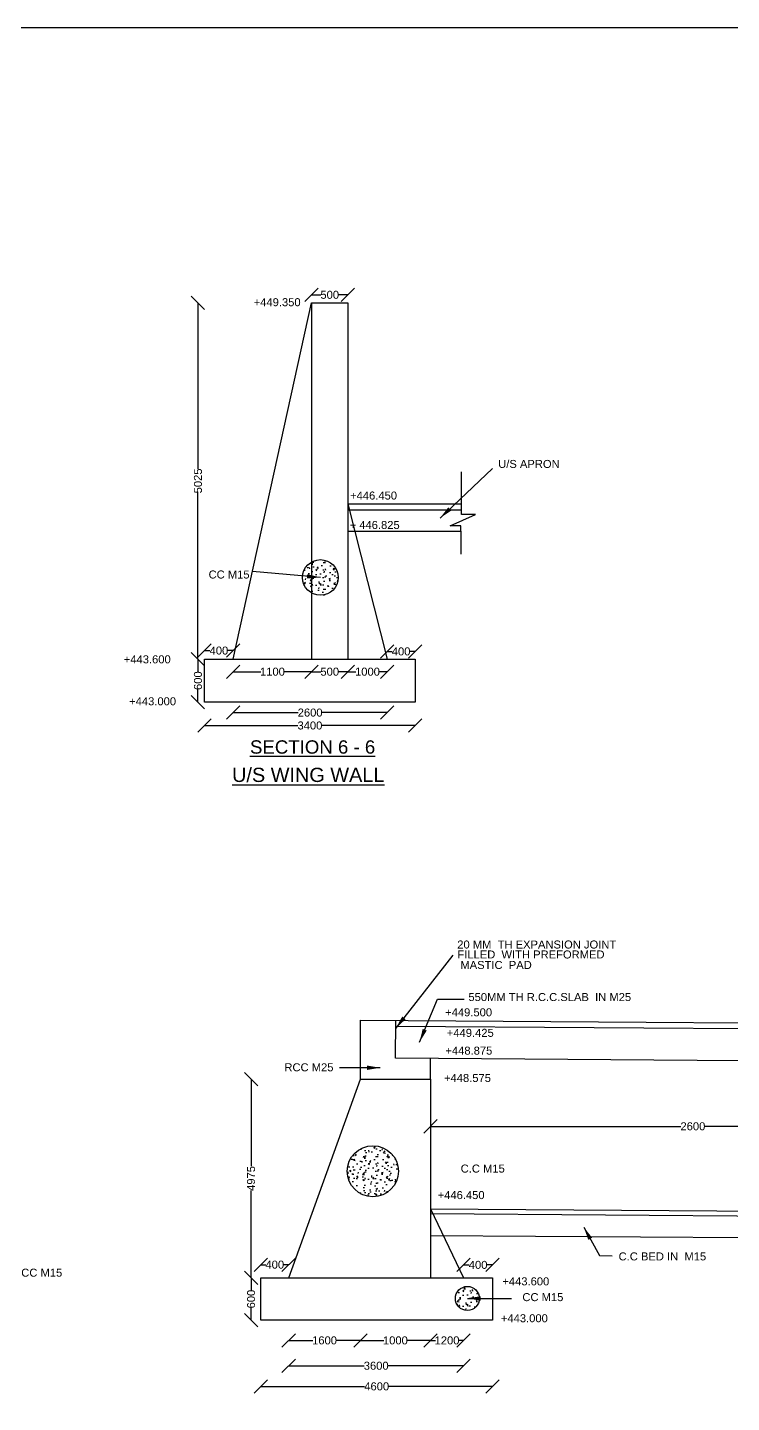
# Model space of a CAD drawing. Header units: millimetres. Extents: x 5763158 to 5770692, y 20980688 to 20986539.
# Drawn here: x 5767512 to 5769096, y 20983446 to 20986539 of the extents above; entities that cross this region are included whole.
import ezdxf

# ---------------------------------------------------------------- set-up
doc = ezdxf.new("R2010")
doc.units = ezdxf.units.MM
doc.header["$MEASUREMENT"] = 0
for name, color, linetype in [('DIMENSIONS', 7, 'Continuous'), ('DRAWING', 7, 'Continuous'), ('TEXT', 7, 'Continuous')]:
    doc.layers.add(name, color=color, linetype=linetype)
doc.styles.get("Standard").update_dxf_attribs({"font": 'arial.ttf', "height": 18})
doc.dimstyles.get("Standard").update_dxf_attribs({"dimtxt": 18, "dimasz": 30, "dimexe": 0.18, "dimexo": 0.0625, "dimgap": 0.09, "dimtad": 0, "dimdec": 0, "dimzin": 0, "dimdsep": 46, "dimtxsty": 'Standard', "dimblk": 'OBLIQUE', "dimcen": 0.09, "dimse1": 1, "dimse2": 1, "dimadec": 0, "dimazin": 0, "dimtfac": 1, "dimtdec": 0, "dimtofl": 0, "dimtmove": 0, "dimatfit": 3, "dimfxl": 1, "dimtolj": 1, "dimtzin": 0, "dimarcsym": 0})

# ---------------------------------------------------------------- blocks, each defined once
blk = doc.blocks.new('_Oblique')
at = {"color": 0, "linetype": 'ByBlock', "lineweight": -2}
blk.add_line((-0.5, -0.5), (0.5, 0.5), dxfattribs=at)
blk = doc.blocks.new('*D35')
at = {"layer": 'Defpoints', "color": 0, "transparency": 16777216}
for p in [(5768233.2, 20985937.6), (5768151.7, 20985919.6), (5768233.2, 20985919.6)]:
    blk.add_point(p, dxfattribs=at)
at = {"layer": 'DIMENSIONS', "color": 0, "lineweight": -2, "transparency": 16777216}
for p, q in [((5768151.7, 20985937.6), (5768172.5, 20985937.6)), ((5768233.2, 20985937.6), (5768212.4, 20985937.6))]:
    blk.add_line(p, q, dxfattribs=at)
at = {"layer": 'DIMENSIONS', "color": 0, "lineweight": -2, "transparency": 16777216, "xscale": 30, "yscale": 30, "zscale": 30, "rotation": 180}
blk.add_blockref('_Oblique', (5768151.7, 20985937.6), dxfattribs=at)
at = {"layer": 'DIMENSIONS', "color": 0, "lineweight": -2, "transparency": 16777216, "xscale": 30, "yscale": 30, "zscale": 30}
blk.add_blockref('_Oblique', (5768233.2, 20985937.6), dxfattribs=at)
at = {"layer": 'DIMENSIONS', "color": 0, "transparency": 16777216, "insert": (5768192.4, 20985937.6), "char_height": 18, "attachment_point": 5}
blk.add_mtext('\\A1;500', dxfattribs=at)
blk = doc.blocks.new('*D36')
at = {"layer": 'Defpoints', "color": 0, "transparency": 16777216}
for p in [(5767911, 20985118.4), (5767975.3, 20985137.3), (5767975.3, 20985118.4)]:
    blk.add_point(p, dxfattribs=at)
at = {"layer": 'DIMENSIONS', "color": 0, "lineweight": -2, "transparency": 16777216}
for p, q in [((5767911, 20985137.3), (5767922.8, 20985137.3)), ((5767975.3, 20985137.3), (5767963.4, 20985137.3))]:
    blk.add_line(p, q, dxfattribs=at)
at = {"layer": 'DIMENSIONS', "color": 0, "lineweight": -2, "transparency": 16777216, "xscale": 30, "yscale": 30, "zscale": 30, "rotation": 180}
blk.add_blockref('_Oblique', (5767911, 20985137.3), dxfattribs=at)
at = {"layer": 'DIMENSIONS', "color": 0, "lineweight": -2, "transparency": 16777216, "xscale": 30, "yscale": 30, "zscale": 30}
blk.add_blockref('_Oblique', (5767975.3, 20985137.3), dxfattribs=at)
at = {"layer": 'DIMENSIONS', "color": 0, "transparency": 16777216, "insert": (5767943.1, 20985137.3), "char_height": 18, "attachment_point": 5}
blk.add_mtext('\\A1;400', dxfattribs=at)
blk = doc.blocks.new('*D37')
at = {"layer": 'Defpoints', "color": 0, "transparency": 16777216}
for p in [(5768151.7, 20985919.6), (5767896, 20985118.4), (5768147.8, 20985118.4)]:
    blk.add_point(p, dxfattribs=at)
at = {"layer": 'DIMENSIONS', "color": 0, "lineweight": -2, "transparency": 16777216}
for p, q in [((5767896, 20985919.6), (5767896, 20985546)), ((5767896, 20985118.4), (5767896, 20985491.9))]:
    blk.add_line(p, q, dxfattribs=at)
at = {"layer": 'DIMENSIONS', "color": 0, "lineweight": -2, "transparency": 16777216, "xscale": 30, "yscale": 30, "zscale": 30}
for p, rotation in [((5767896, 20985919.6), 90), ((5767896, 20985118.4), 270)]:
    blk.add_blockref('_Oblique', p, dxfattribs=dict(at, rotation=rotation))
at = {"layer": 'DIMENSIONS', "color": 0, "transparency": 16777216, "insert": (5767896, 20985519), "char_height": 18, "attachment_point": 5, "rotation": 90}
blk.add_mtext('\\A1;5025', dxfattribs=at)
blk = doc.blocks.new('*D38')
at = {"layer": 'Defpoints', "color": 0, "transparency": 16777216}
for p in [(5767896, 20985118.4), (5767896, 20985021), (5767911, 20985021)]:
    blk.add_point(p, dxfattribs=at)
at = {"layer": 'DIMENSIONS', "color": 0, "lineweight": -2, "transparency": 16777216}
for p, q in [((5767896, 20985118.4), (5767896, 20985089.7)), ((5767896, 20985021), (5767896, 20985049.7))]:
    blk.add_line(p, q, dxfattribs=at)
at = {"layer": 'DIMENSIONS', "color": 0, "lineweight": -2, "transparency": 16777216, "xscale": 30, "yscale": 30, "zscale": 30}
for p, rotation in [((5767896, 20985118.4), 90), ((5767896, 20985021), 270)]:
    blk.add_blockref('_Oblique', p, dxfattribs=dict(at, rotation=rotation))
at = {"layer": 'DIMENSIONS', "color": 0, "transparency": 16777216, "insert": (5767896, 20985069.7), "char_height": 18, "attachment_point": 5, "rotation": 90}
blk.add_mtext('\\A1;600', dxfattribs=at)
blk = doc.blocks.new('*D39')
at = {"layer": 'Defpoints', "color": 0, "transparency": 16777216}
for p in [(5767975.3, 20985118.4), (5768151.7, 20985118.4), (5768151.7, 20985089.8)]:
    blk.add_point(p, dxfattribs=at)
at = {"layer": 'DIMENSIONS', "color": 0, "lineweight": -2, "transparency": 16777216}
for p, q in [((5767975.3, 20985089.8), (5768037.4, 20985089.8)), ((5768151.7, 20985089.8), (5768089.6, 20985089.8))]:
    blk.add_line(p, q, dxfattribs=at)
at = {"layer": 'DIMENSIONS', "color": 0, "lineweight": -2, "transparency": 16777216, "xscale": 30, "yscale": 30, "zscale": 30, "rotation": 180}
blk.add_blockref('_Oblique', (5767975.3, 20985089.8), dxfattribs=at)
at = {"layer": 'DIMENSIONS', "color": 0, "lineweight": -2, "transparency": 16777216, "xscale": 30, "yscale": 30, "zscale": 30}
blk.add_blockref('_Oblique', (5768151.7, 20985089.8), dxfattribs=at)
at = {"layer": 'DIMENSIONS', "color": 0, "transparency": 16777216, "insert": (5768063.5, 20985089.8), "char_height": 18, "attachment_point": 5}
blk.add_mtext('\\A1;1100', dxfattribs=at)
blk = doc.blocks.new('*D40')
at = {"layer": 'Defpoints', "color": 0, "transparency": 16777216}
for p in [(5768151.7, 20985118.4), (5768233.2, 20985118.4), (5768233.2, 20985089.8)]:
    blk.add_point(p, dxfattribs=at)
at = {"layer": 'DIMENSIONS', "color": 0, "lineweight": -2, "transparency": 16777216}
for p, q in [((5768151.7, 20985089.8), (5768172.5, 20985089.8)), ((5768233.2, 20985089.8), (5768212.4, 20985089.8))]:
    blk.add_line(p, q, dxfattribs=at)
at = {"layer": 'DIMENSIONS', "color": 0, "lineweight": -2, "transparency": 16777216, "xscale": 30, "yscale": 30, "zscale": 30, "rotation": 180}
blk.add_blockref('_Oblique', (5768151.7, 20985089.8), dxfattribs=at)
at = {"layer": 'DIMENSIONS', "color": 0, "lineweight": -2, "transparency": 16777216, "xscale": 30, "yscale": 30, "zscale": 30}
blk.add_blockref('_Oblique', (5768233.2, 20985089.8), dxfattribs=at)
at = {"layer": 'DIMENSIONS', "color": 0, "transparency": 16777216, "insert": (5768192.4, 20985089.8), "char_height": 18, "attachment_point": 5}
blk.add_mtext('\\A1;500', dxfattribs=at)
blk = doc.blocks.new('*D41')
at = {"layer": 'Defpoints', "color": 0, "transparency": 16777216}
for p in [(5768233.2, 20985118.4), (5768321.4, 20985118.4), (5768321.4, 20985089.8)]:
    blk.add_point(p, dxfattribs=at)
at = {"layer": 'DIMENSIONS', "color": 0, "lineweight": -2, "transparency": 16777216}
for p, q in [((5768233.2, 20985089.8), (5768251.2, 20985089.8)), ((5768321.4, 20985089.8), (5768303.4, 20985089.8))]:
    blk.add_line(p, q, dxfattribs=at)
at = {"layer": 'DIMENSIONS', "color": 0, "lineweight": -2, "transparency": 16777216, "xscale": 30, "yscale": 30, "zscale": 30, "rotation": 180}
blk.add_blockref('_Oblique', (5768233.2, 20985089.8), dxfattribs=at)
at = {"layer": 'DIMENSIONS', "color": 0, "lineweight": -2, "transparency": 16777216, "xscale": 30, "yscale": 30, "zscale": 30}
blk.add_blockref('_Oblique', (5768321.4, 20985089.8), dxfattribs=at)
at = {"layer": 'DIMENSIONS', "color": 0, "transparency": 16777216, "insert": (5768277.3, 20985089.8), "char_height": 18, "attachment_point": 5}
blk.add_mtext('\\A1;1000', dxfattribs=at)
blk = doc.blocks.new('*D42')
at = {"layer": 'Defpoints', "color": 0, "transparency": 16777216}
for p in [(5768321.4, 20985118.4), (5768384.5, 20985135.4), (5768384.5, 20985118.4)]:
    blk.add_point(p, dxfattribs=at)
at = {"layer": 'DIMENSIONS', "color": 0, "lineweight": -2, "transparency": 16777216}
for p, q in [((5768321.4, 20985135.4), (5768332.7, 20985135.4)), ((5768384.5, 20985135.4), (5768373.3, 20985135.4))]:
    blk.add_line(p, q, dxfattribs=at)
at = {"layer": 'DIMENSIONS', "color": 0, "lineweight": -2, "transparency": 16777216, "xscale": 30, "yscale": 30, "zscale": 30, "rotation": 180}
blk.add_blockref('_Oblique', (5768321.4, 20985135.4), dxfattribs=at)
at = {"layer": 'DIMENSIONS', "color": 0, "lineweight": -2, "transparency": 16777216, "xscale": 30, "yscale": 30, "zscale": 30}
blk.add_blockref('_Oblique', (5768384.5, 20985135.4), dxfattribs=at)
at = {"layer": 'DIMENSIONS', "color": 0, "transparency": 16777216, "insert": (5768353, 20985135.4), "char_height": 18, "attachment_point": 5}
blk.add_mtext('\\A1;400', dxfattribs=at)
blk = doc.blocks.new('*D43')
at = {"layer": 'Defpoints', "color": 0, "transparency": 16777216}
for p in [(5767975.3, 20985118.4), (5768321.4, 20985118.4), (5768321.4, 20984997.8)]:
    blk.add_point(p, dxfattribs=at)
at = {"layer": 'DIMENSIONS', "color": 0, "lineweight": -2, "transparency": 16777216}
for p, q in [((5767975.3, 20984997.8), (5768121.3, 20984997.8)), ((5768321.4, 20984997.8), (5768175.4, 20984997.8))]:
    blk.add_line(p, q, dxfattribs=at)
at = {"layer": 'DIMENSIONS', "color": 0, "lineweight": -2, "transparency": 16777216, "xscale": 30, "yscale": 30, "zscale": 30, "rotation": 180}
blk.add_blockref('_Oblique', (5767975.3, 20984997.8), dxfattribs=at)
at = {"layer": 'DIMENSIONS', "color": 0, "lineweight": -2, "transparency": 16777216, "xscale": 30, "yscale": 30, "zscale": 30}
blk.add_blockref('_Oblique', (5768321.4, 20984997.8), dxfattribs=at)
at = {"layer": 'DIMENSIONS', "color": 0, "transparency": 16777216, "insert": (5768148.3, 20984997.8), "char_height": 18, "attachment_point": 5}
blk.add_mtext('\\A1;2600', dxfattribs=at)
blk = doc.blocks.new('*D44')
at = {"layer": 'Defpoints', "color": 0, "transparency": 16777216}
for p in [(5767911, 20985021), (5768384.5, 20985021), (5768384.5, 20984968.8)]:
    blk.add_point(p, dxfattribs=at)
at = {"layer": 'DIMENSIONS', "color": 0, "lineweight": -2, "transparency": 16777216}
for p, q in [((5767911, 20984968.8), (5768120.8, 20984968.8)), ((5768384.5, 20984968.8), (5768174.7, 20984968.8))]:
    blk.add_line(p, q, dxfattribs=at)
at = {"layer": 'DIMENSIONS', "color": 0, "lineweight": -2, "transparency": 16777216, "xscale": 30, "yscale": 30, "zscale": 30, "rotation": 180}
blk.add_blockref('_Oblique', (5767911, 20984968.8), dxfattribs=at)
at = {"layer": 'DIMENSIONS', "color": 0, "lineweight": -2, "transparency": 16777216, "xscale": 30, "yscale": 30, "zscale": 30}
blk.add_blockref('_Oblique', (5768384.5, 20984968.8), dxfattribs=at)
at = {"layer": 'DIMENSIONS', "color": 0, "transparency": 16777216, "insert": (5768147.8, 20984968.8), "char_height": 18, "attachment_point": 5}
blk.add_mtext('\\A1;3400', dxfattribs=at)
blk = doc.blocks.new('*D75')
at = {"layer": 'Defpoints', "color": 0, "transparency": 16777216}
for p in [(5768261.3, 20984173.4), (5768015.5, 20983726.3), (5768261.3, 20983726.3)]:
    blk.add_point(p, dxfattribs=at)
at = {"layer": 'DIMENSIONS', "color": 0, "lineweight": -2, "transparency": 16777216}
for p, q in [((5768015.5, 20984173.4), (5768015.5, 20983977.3)), ((5768015.5, 20983726.3), (5768015.5, 20983922.5))]:
    blk.add_line(p, q, dxfattribs=at)
at = {"layer": 'DIMENSIONS', "color": 0, "lineweight": -2, "transparency": 16777216, "xscale": 30, "yscale": 30, "zscale": 30}
for p, rotation in [((5768015.5, 20984173.4), 90), ((5768015.5, 20983726.3), 270)]:
    blk.add_blockref('_Oblique', p, dxfattribs=dict(at, rotation=rotation))
at = {"layer": 'DIMENSIONS', "color": 0, "transparency": 16777216, "insert": (5768015.5, 20983949.9), "char_height": 18, "attachment_point": 5, "rotation": 90}
blk.add_mtext('\\A1;4975', dxfattribs=at)
blk = doc.blocks.new('*D76')
at = {"layer": 'Defpoints', "color": 0, "transparency": 16777216}
for p in [(5768037.5, 20983726.3), (5768100, 20983756), (5768100, 20983726.3)]:
    blk.add_point(p, dxfattribs=at)
at = {"layer": 'DIMENSIONS', "color": 0, "lineweight": -2, "transparency": 16777216}
for p, q in [((5768037.5, 20983756), (5768048.5, 20983756)), ((5768100, 20983756), (5768089.1, 20983756))]:
    blk.add_line(p, q, dxfattribs=at)
at = {"layer": 'DIMENSIONS', "color": 0, "lineweight": -2, "transparency": 16777216, "xscale": 30, "yscale": 30, "zscale": 30, "rotation": 180}
blk.add_blockref('_Oblique', (5768037.5, 20983756), dxfattribs=at)
at = {"layer": 'DIMENSIONS', "color": 0, "lineweight": -2, "transparency": 16777216, "xscale": 30, "yscale": 30, "zscale": 30}
blk.add_blockref('_Oblique', (5768100, 20983756), dxfattribs=at)
at = {"layer": 'DIMENSIONS', "color": 0, "transparency": 16777216, "insert": (5768068.8, 20983756), "char_height": 18, "attachment_point": 5}
blk.add_mtext('\\A1;400', dxfattribs=at)
blk = doc.blocks.new('*D77')
at = {"layer": 'Defpoints', "color": 0, "transparency": 16777216}
for p in [(5768037.5, 20983726.3), (5768015.5, 20983631), (5768037.5, 20983631)]:
    blk.add_point(p, dxfattribs=at)
at = {"layer": 'DIMENSIONS', "color": 0, "lineweight": -2, "transparency": 16777216}
for p, q in [((5768015.5, 20983726.3), (5768015.5, 20983698.6)), ((5768015.5, 20983631), (5768015.5, 20983658.6))]:
    blk.add_line(p, q, dxfattribs=at)
at = {"layer": 'DIMENSIONS', "color": 0, "lineweight": -2, "transparency": 16777216, "xscale": 30, "yscale": 30, "zscale": 30}
for p, rotation in [((5768015.5, 20983726.3), 90), ((5768015.5, 20983631), 270)]:
    blk.add_blockref('_Oblique', p, dxfattribs=dict(at, rotation=rotation))
at = {"layer": 'DIMENSIONS', "color": 0, "transparency": 16777216, "insert": (5768015.5, 20983678.6), "char_height": 18, "attachment_point": 5, "rotation": 90}
blk.add_mtext('\\A1;600', dxfattribs=at)
blk = doc.blocks.new('*D78')
at = {"layer": 'Defpoints', "color": 0, "transparency": 16777216}
for p in [(5768493.7, 20983726.3), (5768558.6, 20983755.5), (5768558.6, 20983726.3)]:
    blk.add_point(p, dxfattribs=at)
at = {"layer": 'DIMENSIONS', "color": 0, "lineweight": -2, "transparency": 16777216}
for p, q in [((5768493.7, 20983755.5), (5768505.8, 20983755.5)), ((5768558.6, 20983755.5), (5768546.5, 20983755.5))]:
    blk.add_line(p, q, dxfattribs=at)
at = {"layer": 'DIMENSIONS', "color": 0, "lineweight": -2, "transparency": 16777216, "xscale": 30, "yscale": 30, "zscale": 30, "rotation": 180}
blk.add_blockref('_Oblique', (5768493.7, 20983755.5), dxfattribs=at)
at = {"layer": 'DIMENSIONS', "color": 0, "lineweight": -2, "transparency": 16777216, "xscale": 30, "yscale": 30, "zscale": 30}
blk.add_blockref('_Oblique', (5768558.6, 20983755.5), dxfattribs=at)
at = {"layer": 'DIMENSIONS', "color": 0, "transparency": 16777216, "insert": (5768526.2, 20983755.5), "char_height": 18, "attachment_point": 5}
blk.add_mtext('\\A1;400', dxfattribs=at)
blk = doc.blocks.new('*D79')
at = {"layer": 'Defpoints', "color": 0, "transparency": 16777216}
for p in [(5768261.3, 20984173.4), (5768100, 20983726.3), (5768261.3, 20983585.6)]:
    blk.add_point(p, dxfattribs=at)
at = {"layer": 'DIMENSIONS', "color": 0, "lineweight": -2, "transparency": 16777216}
for p, q in [((5768100, 20983585.6), (5768154.6, 20983585.6)), ((5768261.3, 20983585.6), (5768206.7, 20983585.6))]:
    blk.add_line(p, q, dxfattribs=at)
at = {"layer": 'DIMENSIONS', "color": 0, "lineweight": -2, "transparency": 16777216, "xscale": 30, "yscale": 30, "zscale": 30, "rotation": 180}
blk.add_blockref('_Oblique', (5768100, 20983585.6), dxfattribs=at)
at = {"layer": 'DIMENSIONS', "color": 0, "lineweight": -2, "transparency": 16777216, "xscale": 30, "yscale": 30, "zscale": 30}
blk.add_blockref('_Oblique', (5768261.3, 20983585.6), dxfattribs=at)
at = {"layer": 'DIMENSIONS', "color": 0, "transparency": 16777216, "insert": (5768180.7, 20983585.6), "char_height": 18, "attachment_point": 5}
blk.add_mtext('\\A1;1600', dxfattribs=at)
blk = doc.blocks.new('*D80')
at = {"layer": 'Defpoints', "color": 0, "transparency": 16777216}
for p in [(5768261.3, 20984173.4), (5768418.9, 20984172.2), (5768418.9, 20983585.6)]:
    blk.add_point(p, dxfattribs=at)
at = {"layer": 'DIMENSIONS', "color": 0, "lineweight": -2, "transparency": 16777216}
for p, q in [((5768261.3, 20983585.6), (5768314, 20983585.6)), ((5768418.9, 20983585.6), (5768366.2, 20983585.6))]:
    blk.add_line(p, q, dxfattribs=at)
at = {"layer": 'DIMENSIONS', "color": 0, "lineweight": -2, "transparency": 16777216, "xscale": 30, "yscale": 30, "zscale": 30, "rotation": 180}
blk.add_blockref('_Oblique', (5768261.3, 20983585.6), dxfattribs=at)
at = {"layer": 'DIMENSIONS', "color": 0, "lineweight": -2, "transparency": 16777216, "xscale": 30, "yscale": 30, "zscale": 30}
blk.add_blockref('_Oblique', (5768418.9, 20983585.6), dxfattribs=at)
at = {"layer": 'DIMENSIONS', "color": 0, "transparency": 16777216, "insert": (5768340.1, 20983585.6), "char_height": 18, "attachment_point": 5}
blk.add_mtext('\\A1;1000', dxfattribs=at)
blk = doc.blocks.new('*D81')
at = {"layer": 'Defpoints', "color": 0, "transparency": 16777216}
for p in [(5768418.9, 20983726.3), (5768493.7, 20983726.3), (5768493.7, 20983585.6)]:
    blk.add_point(p, dxfattribs=at)
at = {"layer": 'DIMENSIONS', "color": 0, "lineweight": -2, "transparency": 16777216}
for p, q in [((5768418.9, 20983585.6), (5768430.2, 20983585.6)), ((5768493.7, 20983585.6), (5768482.4, 20983585.6))]:
    blk.add_line(p, q, dxfattribs=at)
at = {"layer": 'DIMENSIONS', "color": 0, "lineweight": -2, "transparency": 16777216, "xscale": 30, "yscale": 30, "zscale": 30, "rotation": 180}
blk.add_blockref('_Oblique', (5768418.9, 20983585.6), dxfattribs=at)
at = {"layer": 'DIMENSIONS', "color": 0, "lineweight": -2, "transparency": 16777216, "xscale": 30, "yscale": 30, "zscale": 30}
blk.add_blockref('_Oblique', (5768493.7, 20983585.6), dxfattribs=at)
at = {"layer": 'DIMENSIONS', "color": 0, "transparency": 16777216, "insert": (5768456.3, 20983585.6), "char_height": 18, "attachment_point": 5}
blk.add_mtext('\\A1;1200', dxfattribs=at)
blk = doc.blocks.new('*D82')
at = {"layer": 'Defpoints', "color": 0, "transparency": 16777216}
for p in [(5768100, 20983726.3), (5768493.7, 20983726.3), (5768493.7, 20983528.6)]:
    blk.add_point(p, dxfattribs=at)
at = {"layer": 'DIMENSIONS', "color": 0, "lineweight": -2, "transparency": 16777216}
for p, q in [((5768100, 20983528.6), (5768269.9, 20983528.6)), ((5768493.7, 20983528.6), (5768323.8, 20983528.6))]:
    blk.add_line(p, q, dxfattribs=at)
at = {"layer": 'DIMENSIONS', "color": 0, "lineweight": -2, "transparency": 16777216, "xscale": 30, "yscale": 30, "zscale": 30, "rotation": 180}
blk.add_blockref('_Oblique', (5768100, 20983528.6), dxfattribs=at)
at = {"layer": 'DIMENSIONS', "color": 0, "lineweight": -2, "transparency": 16777216, "xscale": 30, "yscale": 30, "zscale": 30}
blk.add_blockref('_Oblique', (5768493.7, 20983528.6), dxfattribs=at)
at = {"layer": 'DIMENSIONS', "color": 0, "transparency": 16777216, "insert": (5768296.9, 20983528.6), "char_height": 18, "attachment_point": 5}
blk.add_mtext('\\A1;3600', dxfattribs=at)
blk = doc.blocks.new('*D83')
at = {"layer": 'Defpoints', "color": 0, "transparency": 16777216}
for p in [(5768037.5, 20983631), (5768558.6, 20983631), (5768558.6, 20983482.2)]:
    blk.add_point(p, dxfattribs=at)
at = {"layer": 'DIMENSIONS', "color": 0, "lineweight": -2, "transparency": 16777216}
for p, q in [((5768037.5, 20983482.2), (5768270.8, 20983482.2)), ((5768558.6, 20983482.2), (5768325.4, 20983482.2))]:
    blk.add_line(p, q, dxfattribs=at)
at = {"layer": 'DIMENSIONS', "color": 0, "lineweight": -2, "transparency": 16777216, "xscale": 30, "yscale": 30, "zscale": 30, "rotation": 180}
blk.add_blockref('_Oblique', (5768037.5, 20983482.2), dxfattribs=at)
at = {"layer": 'DIMENSIONS', "color": 0, "lineweight": -2, "transparency": 16777216, "xscale": 30, "yscale": 30, "zscale": 30}
blk.add_blockref('_Oblique', (5768558.6, 20983482.2), dxfattribs=at)
at = {"layer": 'DIMENSIONS', "color": 0, "transparency": 16777216, "insert": (5768298.1, 20983482.2), "char_height": 18, "attachment_point": 5}
blk.add_mtext('\\A1;4600', dxfattribs=at)
blk = doc.blocks.new('*D84')
at = {"layer": 'Defpoints', "color": 0, "transparency": 16777216}
for p in [(5768418.9, 20984070), (5769599.9, 20984070), (5769599.9, 20984067.2)]:
    blk.add_point(p, dxfattribs=at)
at = {"layer": 'DIMENSIONS', "color": 0, "lineweight": -2, "transparency": 16777216}
for p, q in [((5768418.9, 20984067.2), (5768982.3, 20984067.2)), ((5769599.9, 20984067.2), (5769036.5, 20984067.2))]:
    blk.add_line(p, q, dxfattribs=at)
at = {"layer": 'DIMENSIONS', "color": 0, "lineweight": -2, "transparency": 16777216, "xscale": 30, "yscale": 30, "zscale": 30, "rotation": 180}
blk.add_blockref('_Oblique', (5768418.9, 20984067.2), dxfattribs=at)
at = {"layer": 'DIMENSIONS', "color": 0, "lineweight": -2, "transparency": 16777216, "xscale": 30, "yscale": 30, "zscale": 30}
blk.add_blockref('_Oblique', (5769599.9, 20984067.2), dxfattribs=at)
at = {"layer": 'DIMENSIONS', "color": 0, "transparency": 16777216, "insert": (5769009.4, 20984067.2), "char_height": 18, "attachment_point": 5}
blk.add_mtext('\\A1;2600', dxfattribs=at)

msp = doc.modelspace()

# ---------------------------------------------------------------- hatches: boundary and pattern name
at = {"layer": 'DRAWING'}
h = msp.add_hatch(dxfattribs=at)
h.set_pattern_fill('AR-CONC', color=0, scale=5, style=0)
h.set_pattern_definition([(50, (1289.415, -612.718), (35.86300913, -3.13760675), [3.75, -41.25]), (355, (1289.415, -612.72), (-6.93756668, 37.609606685), [3, -33]), (100.4514, (1292.404, -612.98), (28.925469086, 34.471977103), [3.1870095, -35.0571056]), (46.1842, (1289.415, -602.72), (53.36205243, -8.27595072), [5.625, -61.875]), (96.6356, (1293.86, -603.41), (46.73313528, 48.70589355), [4.7805144, -52.58565]), (351.1842, (1289.415, -602.72), (46.73309726, 48.70593005), [4.5, -49.5]), (21, (1294.415, -605.218), (29.845352606, -20.130944533), [3.75, -41.25]), (326, (1294.415, -605.22), (12.165766596, 36.25750225), [3, -33]), (71.4514, (1296.902, -606.896), (42.01113143, 16.126524835), [3.1870095, -35.0571056]), (37.5, (1289.415, -612.718), (0.607992766, 16.6446926916), [0, -32.6, 0, -33.5, 0, -33.125]), (7.5, (1289.415, -612.718), (13.153476872, 19.720585594), [0, -19.1, 0, -31.85, 0, -12.625]), (327.5, (1278.265, -612.718), (26.691121809, -1.127743587), [0, -12.5, 0, -39, 0, -51.75]), (317.5, (1273.265, -612.718), (29.159308467, 5.005249117), [0, -16.25, 0, -25.9, 0, -36.75])])
edge = h.paths.add_edge_path()
edge.add_arc((5768171.4, 20985301.8), 40.1, 0, 360)
h = msp.add_hatch(dxfattribs=at)
h.set_pattern_fill('AR-CONC', color=0, scale=5, style=0)
h.set_pattern_definition([(50, (1407.463, -1948.334), (35.86300913, -3.13760675), [3.75, -41.25]), (355, (1407.463, -1948.334), (-6.93756668, 37.609606685), [3, -33]), (100.4514, (1410.452, -1948.595), (28.925469086, 34.471977103), [3.1870095, -35.0571056]), (46.1842, (1407.463, -1938.334), (53.36205243, -8.27595072), [5.625, -61.875]), (96.6356, (1411.91, -1939.023), (46.73313528, 48.70589355), [4.7805144, -52.58565]), (351.1842, (1407.463, -1938.334), (46.73309726, 48.70593005), [4.5, -49.5]), (21, (1412.463, -1940.834), (29.845352606, -20.130944533), [3.75, -41.25]), (326, (1412.463, -1940.834), (12.165766596, 36.25750225), [3, -33]), (71.4514, (1414.95, -1942.51), (42.01113143, 16.126524835), [3.1870095, -35.0571056]), (37.5, (1407.463, -1948.334), (0.607992766, 16.6446926916), [0, -32.6, 0, -33.5, 0, -33.125]), (7.5, (1407.463, -1948.334), (13.153476872, 19.720585594), [0, -19.1, 0, -31.85, 0, -12.625]), (327.5, (1396.313, -1948.334), (26.691121809, -1.127743587), [0, -12.5, 0, -39, 0, -51.75]), (317.5, (1391.313, -1948.334), (29.159308467, 5.005249117), [0, -16.25, 0, -25.9, 0, -36.75])])
edge = h.paths.add_edge_path()
edge.add_arc((5768289.4, 20983966.2), 57.5, 0, 360)
h = msp.add_hatch(dxfattribs=at)
h.set_pattern_fill('AR-CONC', color=0, scale=5, style=0)
h.set_pattern_definition([(50, (1620.013, -2234.36), (35.86300913, -3.13760675), [3.75, -41.25]), (355, (1620.013, -2234.36), (-6.93756668, 37.609606685), [3, -33]), (100.4514, (1623, -2234.62), (28.925469086, 34.471977103), [3.1870095, -35.0571056]), (46.1842, (1620.013, -2224.36), (53.36205243, -8.27595072), [5.625, -61.875]), (96.6356, (1624.46, -2225.05), (46.73313528, 48.70589355), [4.7805144, -52.58565]), (351.1842, (1620.01, -2224.36), (46.73309726, 48.70593005), [4.5, -49.5]), (21, (1625.013, -2226.86), (29.845352606, -20.130944533), [3.75, -41.25]), (326, (1625.013, -2226.86), (12.165766596, 36.25750225), [3, -33]), (71.4514, (1627.5, -2228.538), (42.01113143, 16.126524835), [3.1870095, -35.0571056]), (37.5, (1620.013, -2234.36), (0.607992766, 16.6446926916), [0, -32.6, 0, -33.5, 0, -33.125]), (7.5, (1620.013, -2234.36), (13.153476872, 19.720585594), [0, -19.1, 0, -31.85, 0, -12.625]), (327.5, (1608.863, -2234.36), (26.691121809, -1.127743587), [0, -12.5, 0, -39, 0, -51.75]), (317.5, (1603.863, -2234.36), (29.159308467, 5.005249117), [0, -16.25, 0, -25.9, 0, -36.75])])
edge = h.paths.add_edge_path()
edge.add_arc((5768502, 20983680.1), 27, 0, 360)

# ---------------------------------------------------------------- linework, layer by layer
at = {"layer": 'DRAWING', "color": 0}
for points in [[(5767975.3, 20985118.4), (5768151.7, 20985919.6), (5768233.2, 20985919.6), (5768233.2, 20985467.1), (5768321.4, 20985118.4)], [(5768151.7, 20985919.6), (5768151.7, 20985118.4)], [(5768487.4, 20985406.1), (5768487.4, 20985417.9), (5768463.4, 20985417.9), (5768520, 20985443.7), (5768488.6, 20985443.7), (5768488.6, 20985539.7)], [(5768233.2, 20985467.1), (5768233.2, 20985118.4)], [(5768233.2, 20985467.1), (5768488.6, 20985467.1)], [(5768233.2, 20985454.2), (5768488.6, 20985454.2)], [(5768233.2, 20985406.1), (5768487.4, 20985406.1), (5768487.4, 20985354.3)], [(5768100, 20983726.3), (5768261.3, 20984173.4), (5768261.3, 20984305.9), (5769760.8, 20984295.3), (5769760.8, 20984163.1), (5769913.1, 20983718.2)], [(5769599.9, 20984210.7), (5768340.3, 20984220.6), (5768340.9, 20984305.3)], [(5768340.8, 20984292.7), (5769679.4, 20984283.2)], [(5768261.3, 20984173.4), (5768418.9, 20984173.4), (5768419.2, 20984220)], [(5768418.9, 20984173.4), (5768418.9, 20983881.3), (5768493.7, 20983726.3)], [(5768418.9, 20983881.3), (5769599.9, 20983873.2)], [(5768418.9, 20983881.3), (5768418.9, 20983726.3)], [(5769599.9, 20983861.5), (5768418.9, 20983870.2)], [(5768418.9, 20983821.8), (5769599.9, 20983813.8)]]:
    msp.add_lwpolyline(points, dxfattribs=at)
for points in [[(5767911, 20985118.4), (5768384.5, 20985118.4), (5768384.5, 20985021), (5767911, 20985021)], [(5768037.5, 20983726.3), (5768558.6, 20983726.3), (5768558.6, 20983631), (5768037.5, 20983631)]]:
    msp.add_lwpolyline(points, close=True, dxfattribs=at)
for centre, radius in [((5768171.4, 20985301.8), 40.1), ((5768289.4, 20983966.2), 57.5), ((5768502, 20983680.1), 27)]:
    msp.add_circle(centre, radius, dxfattribs=at)
at = {"layer": 'TEXT', "color": 0}
msp.add_lwpolyline([(5770667.3, 20980687.7), (5763157.9, 20980687.7), (5763157.9, 20986538.9), (5770667.3, 20986538.9)], close=True, dxfattribs=at)

# ---------------------------------------------------------------- texts
for s, height, p in [('+449.350', 18, (5768021.3, 20985912)), ('U/S APRON', 18, (5768571.4, 20985548.2)), ('+446.450', 18, (5768238.2, 20985477.1)), ('+ 446.825', 18, (5768237.2, 20985410.9)), ('CC M15', 18, (5767919.8, 20985299.5)), ('+443.600', 18, (5767729.1, 20985108.7)), ('+443.000', 18, (5767741.1, 20985014.3)), ('%%USECTION 6 - 6', 30, (5768013, 20984905.5)), ('%%UU/S WING WALL', 32, (5767972.7, 20984841.8)), ('20 MM  TH EXPANSION JOINT', 18, (5768479.3, 20984467.2)), ('FILLED  WITH PREFORMED', 18, (5768479.6, 20984444.8)), ('MASTIC  PAD', 18, (5768486.3, 20984421.2)), ('550MM TH R.C.C.SLAB  IN M25', 18, (5768504.4, 20984349)), ('+449.500', 18, (5768452.1, 20984314.7)), ('+449.425', 18, (5768455.8, 20984268.5)), ('+448.875', 18, (5768452.6, 20984228.5)), ('RCC M25', 18, (5768090.4, 20984191)), ('+448.575', 18, (5768449.5, 20984167)), ('C.C M15', 18, (5768487, 20983963.2)), ('+446.450', 18, (5768435.2, 20983903.6)), ('C.C BED IN  M15', 18, (5768842.3, 20983765.6)), ('CC M15', 18, (5767498.4, 20983729)), ('+443.600', 18, (5768580.7, 20983709.5)), ('CC M15', 18, (5768625.8, 20983674)), ('+443.000', 18, (5768577.5, 20983626.5))]:
    msp.add_text(s, height=height, dxfattribs=at).set_placement(p)

# ---------------------------------------------------------------- dimensions: what is measured, and where the dimension line sits
at = {"layer": 'DIMENSIONS', "color": 0}
for base, p1, p2, text, picture, middle in [((5767896, 20985118.4), (5768151.7, 20985919.6), (5768147.8, 20985118.4), '5025', '*D37', (5767896, 20985519)), ((5767896, 20985021), (5767896, 20985118.4), (5767911, 20985021), '600', '*D38', (5767896, 20985069.7)), ((5768015.5, 20983726.3), (5768261.3, 20984173.4), (5768261.3, 20983726.3), '4975', '*D75', (5768015.5, 20983949.9)), ((5768015.5, 20983631), (5768037.5, 20983726.3), (5768037.5, 20983631), '600', '*D77', (5768015.5, 20983678.6))]:
    dim = msp.add_linear_dim(base=base, p1=p1, p2=p2, angle=90, text=text, dimstyle='Standard', dxfattribs=at)
    dim.commit()
    dim.dimension.update_dxf_attribs({"geometry": picture, "text_midpoint": middle})
for base, p1, p2, text, picture, middle in [((5768233.2, 20985937.6), (5768151.7, 20985919.6), (5768233.2, 20985919.6), '500', '*D35', (5768192.4, 20985937.6)), ((5767975.3, 20985137.3), (5767911, 20985118.4), (5767975.3, 20985118.4), '400', '*D36', (5767943.1, 20985137.3)), ((5768384.5, 20985135.4), (5768321.4, 20985118.4), (5768384.5, 20985118.4), '400', '*D42', (5768353, 20985135.4)), ((5768151.7, 20985089.8), (5767975.3, 20985118.4), (5768151.7, 20985118.4), '1100', '*D39', (5768063.5, 20985089.8)), ((5768321.4, 20984997.8), (5767975.3, 20985118.4), (5768321.4, 20985118.4), '2600', '*D43', (5768148.3, 20984997.8)), ((5768233.2, 20985089.8), (5768151.7, 20985118.4), (5768233.2, 20985118.4), '500', '*D40', (5768192.4, 20985089.8)), ((5768321.4, 20985089.8), (5768233.2, 20985118.4), (5768321.4, 20985118.4), '1000', '*D41', (5768277.3, 20985089.8)), ((5768384.5, 20984968.8), (5767911, 20985021), (5768384.5, 20985021), '3400', '*D44', (5768147.8, 20984968.8)), ((5768261.3, 20983585.6), (5768100, 20983726.3), (5768261.3, 20984173.4), '1600', '*D79', (5768180.7, 20983585.6)), ((5768418.9, 20983585.6), (5768261.3, 20984173.4), (5768418.9, 20984172.2), '1000', '*D80', (5768340.1, 20983585.6)), ((5769599.9, 20984067.2), (5768418.9, 20984070), (5769599.9, 20984070), '2600', '*D84', (5769009.4, 20984067.2)), ((5768100, 20983756), (5768037.5, 20983726.3), (5768100, 20983726.3), '400', '*D76', (5768068.8, 20983756)), ((5768558.6, 20983755.5), (5768493.7, 20983726.3), (5768558.6, 20983726.3), '400', '*D78', (5768526.2, 20983755.5)), ((5768493.7, 20983528.6), (5768100, 20983726.3), (5768493.7, 20983726.3), '3600', '*D82', (5768296.9, 20983528.6)), ((5768493.7, 20983585.6), (5768418.9, 20983726.3), (5768493.7, 20983726.3), '1200', '*D81', (5768456.3, 20983585.6)), ((5768558.6, 20983482.2), (5768037.5, 20983631), (5768558.6, 20983631), '4600', '*D83', (5768298.1, 20983482.2))]:
    dim = msp.add_linear_dim(base=base, p1=p1, p2=p2, text=text, dimstyle='Standard', dxfattribs=at)
    dim.commit()
    dim.dimension.update_dxf_attribs({"geometry": picture, "text_midpoint": middle})

# ---------------------------------------------------------------- leaders
for points in [[(5768440.6, 20985435.4), (5768558.9, 20985546.7)], [(5768171.4, 20985301.8), (5768018.6, 20985315.3)], [(5768340.8, 20984287.6), (5768470.2, 20984451.9)], [(5768394.5, 20984256.9), (5768434.9, 20984353), (5768494.9, 20984353)], [(5768306.1, 20984199), (5768214.1, 20984199)], [(5768763.9, 20983840.5), (5768799.1, 20983776.8), (5768827.6, 20983776)], [(5768502, 20983680.1), (5768601, 20983680.1)]]:
    msp.add_leader(points, dimstyle='Standard', override={"dimgap": 0.09, "dimtad": 0}, dxfattribs=at)

doc.saveas('drawing.dxf')
